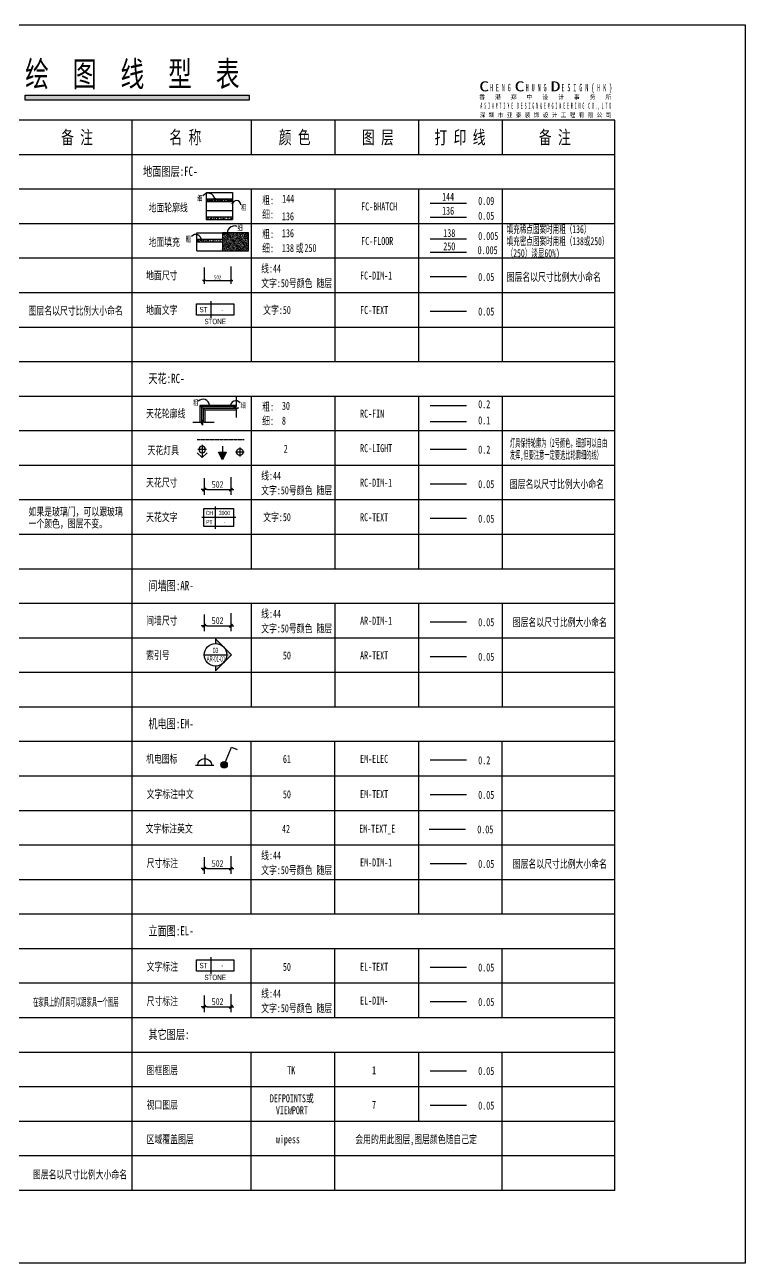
# Model space of a CAD drawing. Header units: millimetres. Extents: x -1238100 to -1214475, y -650400 to -627194.
# Drawn here: x -1227972 to -1214475, y -650400 to -627194 of the extents above; entities that cross this region are included whole.
import ezdxf
from ezdxf.enums import TextEntityAlignment as Align

# ---------------------------------------------------------------- set-up
doc = ezdxf.new("R2010")
doc.units = ezdxf.units.MM
doc.header["$MEASUREMENT"] = 0
doc.header["$PDMODE"] = 35
doc.linetypes.add('M-CENTER', pattern=[1.8, 1.2, -0.2, 0.2, -0.2])
doc.layers.get('0').update_dxf_attribs({"linetype": 'CONTINUOUS'})
doc.layers.get('DEFPOINTS').update_dxf_attribs({"linetype": 'CONTINUOUS'})
for name, color, linetype in [('AR-DIM-1', 50, 'CONTINUOUS'), ('AR-TEXT', 50, 'CONTINUOUS'), ('DIM-1', 44, 'CONTINUOUS'), ('DOOR', 60, 'CONTINUOUS'), ('DS-NOTES', 7, 'CONTINUOUS'), ('EL-DIM-20', 50, 'CONTINUOUS'), ('EL-TEXT', 50, 'CONTINUOUS'), ('EM-DIM-10', 50, 'CONTINUOUS'), ('EM-ELEC', 61, 'CONTINUOUS'), ('EM-TEXT', 50, 'CONTINUOUS'), ('EM-TEXT_E', 42, 'CONTINUOUS'), ('FC-BHATCH', 144, 'CONTINUOUS'), ('FC-DIM-1', 50, 'CONTINUOUS'), ('FC-FLOOR', 138, 'CONTINUOUS'), ('FC-TEXT', 50, 'CONTINUOUS'), ('FF-DIM-10', 44, 'CONTINUOUS'), ('FF-LTG', 22, 'CONTINUOUS'), ('FF-TEXT', 50, 'CONTINUOUS'), ('RC-DIM-1', 50, 'CONTINUOUS'), ('RC-FIN', 30, 'CONTINUOUS'), ('RC-LTG', 2, 'CONTINUOUS'), ('RC-TEXT', 50, 'CONTINUOUS'), ('SBEI', 1, 'CONTINUOUS'), ('TK', 1, 'CONTINUOUS'), ('TK1', 6, 'CONTINUOUS'), ('WINDOW', 14, 'CONTINUOUS'), ('wipess', 250, 'CONTINUOUS')]:
    doc.layers.add(name, color=color, linetype=linetype)
doc.styles.add('ar', font='arial.ttf')
doc.styles.add('Arial', font='arial.ttf')
doc.styles.add('CCD_DIM', font='archs.shx', dxfattribs={"width": 0.8})
doc.styles.add('hb', font='hbsmall.shx', dxfattribs={"width": 0.7})
doc.styles.add('st', font='', dxfattribs={"width": 0.7})
doc.styles.add('宋体', font='')
doc.styles.get('st').set_extended_font_data('SimSun')
doc.styles.get('宋体').set_extended_font_data('SimSun')
doc.dimstyles.new('CCD_DIM_50地面尺寸', dxfattribs={"dimscale": 50, "dimtxt": 2.5, "dimasz": 1, "dimexe": 2, "dimexo": 1.5, "dimgap": 0.6, "dimtad": 1, "dimdec": 0, "dimzin": 12, "dimdsep": 46, "dimtxsty": 'CCD_DIM', "dimblk": 'CCD_Dimension_Tick', "dimcen": 0.125, "dimclrd": 44, "dimclre": 44, "dimclrt": 50, "dimadec": 0, "dimazin": 0, "dimtfac": 1, "dimtdec": 0, "dimtix": 1, "dimtmove": 2, "dimatfit": 3, "dimldrblk": 'CCD_Leader_Dot', "dimfxl": 0, "dimtvp": 1, "dimtolj": 1, "dimtzin": 0, "dimarcsym": 0})
pattern_1 = [(82.5, (-1224567.923, -630842.503), (-28.1403, 26.3585), [0, -30.4, 0, -34, 0, -32.5]), (52.5, (-1224567.923, -630842.503), (-14.8828, 64.9396), [0, -16.4, 0, -27.4, 0, -10.5]), (12.5, (-1224585.318, -630859.898), (43.9606, 44.1206), [0, -10, 0, -36, 0, -47]), (2.5, (-1224585.32, -630859.9), (30.101, 54.9253), [0, -5, 0, -23.6, 0, -27])]

# ---------------------------------------------------------------- blocks, each defined once
blk = doc.blocks.new('PL')
at = {"layer": 'SBEI'}
blk.add_hatch(color=1, dxfattribs=at).paths.add_polyline_path([(-50, 0), (50, 0), (0, -100)])
at = {"layer": 'SBEI', "color": 2}
for points in [[(50, 0), (-50, 0), (0, -100), (50, 0)], [(0, 80), (0, 0)]]:
    blk.add_lwpolyline(points, dxfattribs=at)
blk = doc.blocks.new('L-1')
for p, q in [((0, 86), (-51, 35)), ((0, -49), (0, 86)), ((0, 86), (51, 35))]:
    blk.add_line(p, q)
at = {"color": 8}
blk.add_line((46, 0), (-47, 0), dxfattribs=at)
blk.add_circle((0, 0), 35)
blk = doc.blocks.new('图号索引3')
h = blk.add_hatch(color=50)
h.paths.add_polyline_path([(0, 7.48), (3.56, 3.91, 0.186664), (0, 5.29)])
h.paths.add_polyline_path([(3.91, 3.56), (7.48, 0), (3.91, -3.56, 0.186664), (5.29, 0, 0.186664)])
h.paths.add_polyline_path([(0, -5.29, 0.186664), (3.56, -3.91), (0, -7.48)])
at = {"color": 50}
blk.add_line((-5.29, 0), (5.29, 0), dxfattribs=at)
at = {"color": 150}
blk.add_lwpolyline([(0, -5.29), (0, -7.48), (7.48, 0), (0, 7.48), (0, 5.29)], dxfattribs=at)
blk.add_circle((0, 0), 5.29, dxfattribs=at)
at = {"style": 'ar', "width": 0.680032}
blk.add_attdef('01', text='', height=2.5, dxfattribs=at).set_placement((-1.34, 0.85), (1.3, 0.85), align=Align.FIT)
at = {"style": 'ar', "width": 0.579843, "flags": 8}
blk.add_attdef('AR-01-01', text='', height=2.5, dxfattribs=at).set_placement((-4.16, -3.14), (4.5, -3.14), align=Align.FIT)
blk = doc.blocks.new('QBLOCK2007111416411375')
h = blk.add_hatch(color=256)
edge = h.paths.add_edge_path()
edge.add_arc((-2.25, 1.52), 1, -113.0671, 246.9329)
blk.add_lwpolyline([(-1.33, 1.13), (3.25, -0.82), (2.52, -2.52)])
blk.add_circle((-2.25, 1.52), 1)
blk = doc.blocks.new('SAF')
for p, q in [((69, 0), (-69, 0)), ((52.5, 0), (-52.5, 0)), ((0, 82.7), (0, 0))]:
    blk.add_line(p, q)
at = {"extrusion": (0, 0, -1)}
blk.add_ellipse((0, 0), major_axis=(37.1, 37.1), ratio=1, start_param=3.926991, end_param=7.068583, dxfattribs=at)
blk = doc.blocks.new('FC-')
at = {"color": 50}
blk.add_line((0, -3.12), (0, 3.12), dxfattribs=at)
at = {"color": 150}
blk.add_lwpolyline([(8.48, -2.12), (-5.45, -2.12), (-5.45, 2.12), (8.48, 2.12)], close=True, dxfattribs=at)
at = {"layer": 'FC-TEXT', "style": 'st', "width": 0.7, "flags": 4}
blk.add_attdef('ITEM5', text='', height=2.5, dxfattribs=at).set_placement((-6.48, -1.52), align=Align.RIGHT)
at = {"layer": 'FC-TEXT', "width": 0.7, "flags": 4}
for tag, height, style, p in [('NUM1', 2, 'hb', (-2.86, 0.01)), ('NUM2', 2, 'hb', (4.21, 0.01)), ('NUM4', 2, 'hb', (1.51, -4.45)), ('NUM6', 2.5, 'st', (1.51, -8.45))]:
    blk.add_attdef(tag, text='', height=height, dxfattribs=dict(at, style=style)).set_placement(p, align=Align.MIDDLE)
at = {"layer": 'FC-TEXT', "style": 'st', "width": 0.7, "flags": 4}
blk.add_attdef('NUM3', (9.06, -1.52), '', height=2.5, dxfattribs=at)
blk = doc.blocks.new('CCD_Dimension_Tick')
at = {"color": 0, "linetype": 'ByBlock'}
for p, q in [((-1.09, 0), (0, 0)), ((0, 0), (1.09, 0))]:
    blk.add_line(p, q, dxfattribs=at)
at = {"color": 0, "linetype": 'Continuous', "const_width": 0.608}
blk.add_lwpolyline([(-0.61, -0.61), (0.61, 0.61)], dxfattribs=at)
blk = doc.blocks.new('*D18')
at = {"layer": 'AR-DIM-1', "color": 44, "lineweight": -2}
for p, q in [((-1224612, -638243), (-1224612, -638554)), ((-1224110, -638221), (-1224110, -638554)), ((-1224562, -638454), (-1224160, -638454))]:
    blk.add_line(p, q, dxfattribs=at)
at = {"layer": 'DEFPOINTS', "color": 0}
for p in [(-1224612, -638168), (-1224110, -638146), (-1224110, -638454)]:
    blk.add_point(p, dxfattribs=at)
at = {"layer": 'AR-DIM-1', "color": 44, "lineweight": -2, "xscale": 50, "yscale": 50, "zscale": 50, "rotation": 180}
blk.add_blockref('CCD_Dimension_Tick', (-1224612, -638454), dxfattribs=at)
at = {"layer": 'AR-DIM-1', "color": 44, "lineweight": -2, "xscale": 50, "yscale": 50, "zscale": 50}
blk.add_blockref('CCD_Dimension_Tick', (-1224110, -638454), dxfattribs=at)
at = {"layer": 'AR-DIM-1', "color": 50, "insert": (-1224361, -638359), "char_height": 125, "attachment_point": 5, "style": 'CCD_DIM'}
blk.add_mtext('\\A1;502', dxfattribs=at)
blk = doc.blocks.new('CCD_Leader_Dot')
at = {"color": 0, "linetype": 'ByBlock'}
blk.add_line((-5, 0), (-10, 0), dxfattribs=at)
at = {"color": 0, "linetype": 'ByBlock', "const_width": 5}
blk.add_lwpolyline([(-2.5, 0, 1), (2.5, 0, 1)], format="xyb", close=True, dxfattribs=at)
blk = doc.blocks.new('*D19')
at = {"layer": 'DEFPOINTS', "color": 0}
for p in [(-1224612, -631699), (-1224110, -631677), (-1224110, -631985)]:
    blk.add_point(p, dxfattribs=at)
at = {"layer": 'FC-DIM-1', "color": 44, "lineweight": -2}
for p, q in [((-1224612, -631744), (-1224612, -632045)), ((-1224110, -631722), (-1224110, -632045)), ((-1224582, -631985), (-1224140, -631985))]:
    blk.add_line(p, q, dxfattribs=at)
at = {"layer": 'FC-DIM-1', "color": 44, "lineweight": -2, "xscale": 30, "yscale": 30, "zscale": 30, "rotation": 180}
blk.add_blockref('CCD_Dimension_Tick', (-1224612, -631985), dxfattribs=at)
at = {"layer": 'FC-DIM-1', "color": 44, "lineweight": -2, "xscale": 30, "yscale": 30, "zscale": 30}
blk.add_blockref('CCD_Dimension_Tick', (-1224110, -631985), dxfattribs=at)
at = {"layer": 'FC-DIM-1', "color": 50, "insert": (-1224361, -631927), "char_height": 75, "attachment_point": 5, "style": 'CCD_DIM'}
blk.add_mtext('\\A1;502', dxfattribs=at)
blk = doc.blocks.new('*D20')
at = {"layer": 'DEFPOINTS', "color": 0}
for p in [(-1224612, -635617), (-1224110, -635596), (-1224110, -635903)]:
    blk.add_point(p, dxfattribs=at)
at = {"layer": 'RC-DIM-1', "color": 44, "lineweight": -2}
for p, q in [((-1224612, -635692), (-1224612, -636003)), ((-1224110, -635671), (-1224110, -636003)), ((-1224562, -635903), (-1224160, -635903))]:
    blk.add_line(p, q, dxfattribs=at)
at = {"layer": 'RC-DIM-1', "color": 44, "lineweight": -2, "xscale": 50, "yscale": 50, "zscale": 50, "rotation": 180}
blk.add_blockref('CCD_Dimension_Tick', (-1224612, -635903), dxfattribs=at)
at = {"layer": 'RC-DIM-1', "color": 44, "lineweight": -2, "xscale": 50, "yscale": 50, "zscale": 50}
blk.add_blockref('CCD_Dimension_Tick', (-1224110, -635903), dxfattribs=at)
at = {"layer": 'RC-DIM-1', "color": 50, "insert": (-1224361, -635808), "char_height": 125, "attachment_point": 5, "style": 'CCD_DIM'}
blk.add_mtext('\\A1;502', dxfattribs=at)
blk = doc.blocks.new('RC-')
at = {"color": 50}
for p, q in [((7.96, 0), (-7.96, 0)), ((-1.51, -5.24), (-1.51, 5.24))]:
    blk.add_line(p, q, dxfattribs=at)
at = {"color": 150}
blk.add_lwpolyline([(-6.96, -4.24), (-6.96, 4.24), (6.96, 4.24), (6.96, -4.24)], close=True, dxfattribs=at)
at = {"width": 0.7, "flags": 4}
for tag, height, style, p in [('NUM7', 2.5, 'st', (-8, 0.84)), ('NUM8', 2, 'hb', (-8, -3.39))]:
    blk.add_attdef(tag, text='', height=height, dxfattribs=dict(at, style=style)).set_placement(p, align=Align.RIGHT)
for tag, height, style, p in [('NUM1', 2, 'hb', (-4.37, 2.13)), ('NUM2', 2, 'hb', (2.7, 2.13)), ('NUM3', 2, 'hb', (-4.37, -2.11)), ('NUM9', 2, 'hb', (0, -6.66)), ('NUM4', 2, 'hb', (2.7, -2.11)), ('NUM10', 2.5, 'st', (0, -10.89))]:
    blk.add_attdef(tag, text='', height=height, dxfattribs=dict(at, style=style)).set_placement(p, align=Align.MIDDLE)
for tag, p, height, style in [('NUM5', (7.54, 0.84), 2.5, 'st'), ('NUM6', (7.54, -3.39), 2, 'hb')]:
    blk.add_attdef(tag, p, '', height=height, dxfattribs=dict(at, style=style))
blk = doc.blocks.new('*D22')
at = {"layer": 'DEFPOINTS', "color": 0}
for p in [(-1224612, -642719), (-1224110, -642698), (-1224110, -643005)]:
    blk.add_point(p, dxfattribs=at)
at = {"layer": 'EM-DIM-10', "color": 44, "lineweight": -2}
for p, q in [((-1224612, -642794), (-1224612, -643105)), ((-1224110, -642773), (-1224110, -643105)), ((-1224562, -643005), (-1224160, -643005))]:
    blk.add_line(p, q, dxfattribs=at)
at = {"layer": 'EM-DIM-10', "color": 44, "lineweight": -2, "xscale": 50, "yscale": 50, "zscale": 50, "rotation": 180}
blk.add_blockref('CCD_Dimension_Tick', (-1224612, -643005), dxfattribs=at)
at = {"layer": 'EM-DIM-10', "color": 44, "lineweight": -2, "xscale": 50, "yscale": 50, "zscale": 50}
blk.add_blockref('CCD_Dimension_Tick', (-1224110, -643005), dxfattribs=at)
at = {"layer": 'EM-DIM-10', "color": 50, "insert": (-1224361, -642910), "char_height": 125, "attachment_point": 5, "style": 'CCD_DIM'}
blk.add_mtext('\\A1;502', dxfattribs=at)
blk = doc.blocks.new('*D23')
at = {"layer": 'DEFPOINTS', "color": 0}
for p in [(-1224612, -645307), (-1224110, -645286), (-1224110, -645593)]:
    blk.add_point(p, dxfattribs=at)
at = {"layer": 'EL-DIM-20', "color": 44, "lineweight": -2}
for p, q in [((-1224110, -645361), (-1224110, -645693)), ((-1224612, -645382), (-1224612, -645693)), ((-1224562, -645593), (-1224160, -645593))]:
    blk.add_line(p, q, dxfattribs=at)
at = {"layer": 'EL-DIM-20', "color": 44, "lineweight": -2, "xscale": 50, "yscale": 50, "zscale": 50, "rotation": 180}
blk.add_blockref('CCD_Dimension_Tick', (-1224612, -645593), dxfattribs=at)
at = {"layer": 'EL-DIM-20', "color": 44, "lineweight": -2, "xscale": 50, "yscale": 50, "zscale": 50}
blk.add_blockref('CCD_Dimension_Tick', (-1224110, -645593), dxfattribs=at)
at = {"layer": 'EL-DIM-20', "color": 50, "insert": (-1224361, -645498), "char_height": 125, "attachment_point": 5, "style": 'CCD_DIM'}
blk.add_mtext('\\A1;502', dxfattribs=at)

msp = doc.modelspace()

# ---------------------------------------------------------------- hatches: boundary and pattern name
at = {"layer": 'FC-FLOOR'}
h = msp.add_hatch(dxfattribs=at)
h.set_pattern_fill('AR-SAND', color=136, scale=20, angle=45, style=0)
h.set_pattern_definition(pattern_1)
h.paths.add_polyline_path([(-1224083.5, -630457), (-1224567.9, -630457), (-1224567.9, -630507), (-1224083.5, -630507)])
h = msp.add_hatch(dxfattribs=at)
h.set_pattern_fill('AR-SAND', color=136, scale=20, angle=45, style=0)
h.set_pattern_definition(pattern_1)
h.paths.add_polyline_path([(-1224083.5, -630792.5), (-1224567.9, -630792.5), (-1224567.9, -630842.5), (-1224083.5, -630842.5)])
h = msp.add_hatch(dxfattribs=at)
h.set_pattern_fill('AR-SAND', color=136, scale=20, angle=45, style=0)
h.set_pattern_definition([(82.5, (-1224751.566, -630301.226), (-28.1403, 26.3585), [0, -30.4, 0, -34, 0, -32.5]), (52.5, (-1224751.566, -630301.226), (-14.8828, 64.9396), [0, -16.4, 0, -27.4, 0, -10.5]), (12.5, (-1224768.96, -630318.62), (43.9606, 44.1206), [0, -10, 0, -36, 0, -47]), (2.5, (-1224768.96, -630318.62), (30.1008, 54.9253), [0, -5, 0, -23.6, 0, -27])])
h.paths.add_polyline_path([(-1224267.1, -631209.5), (-1224751.6, -631209.5), (-1224751.6, -631259.5), (-1224267.1, -631259.5)])
h = msp.add_hatch(dxfattribs=at)
h.set_pattern_fill('CONC1', color=138, scale=10, angle=45, style=0)
h.set_pattern_definition([(80, (-1224267.123, -631762.807), (-6.37271, 4.16996), [0, -10]), (45, (-1224267.12, -631762.81), (-20.704, 77.2726), [5, -75]), (105, (-1224267.12, -631762.81), (-77.272, 20.706), [5, -75]), (165, (-1224263.59, -631759.27), (-56.568, -56.5666), [5, -75]), (115, (-1224267.123, -631762.807), (-12.6883, -5.91666), [1.25, -15.9]), (175, (-1224266.239, -631761.923), (-1.48165, -16.9353), [1.25, -14.8])])
h.paths.add_polyline_path([(-1224267.1, -631427.3), (-1223782.7, -631427.3), (-1223782.7, -631091.7), (-1224267.1, -631091.7)])

# ---------------------------------------------------------------- linework, layer by layer
at = {"layer": 'AR-DIM-1'}
msp.add_line((-1220377.7, -638382.2), (-1219699, -638382.2), dxfattribs=at)
at = {"layer": 'AR-TEXT'}
msp.add_line((-1220377.7, -639029.1), (-1219699, -639029.1), dxfattribs=at)
at = {"layer": 'DEFPOINTS', "color": 255}
msp.add_lwpolyline([(-1214475, -627193.7), (-1214475, -650400), (-1238100, -650400), (-1238100, -627193.7)], close=True, dxfattribs=at)
at = {"layer": 'DIM-1'}
for p, q in [((-1224411.9, -630457.6), (-1224418.7, -630443.3)), ((-1224411.9, -630457.6), (-1224400.6, -630439)), ((-1224083.7, -630558.2), (-1224085.7, -630536.6)), ((-1224083.7, -630558.2), (-1224071.2, -630548.3)), ((-1224176.3, -631136.2), (-1224187.6, -631117.6)), ((-1224176.3, -631136.2), (-1224169.4, -631121.8)), ((-1224669.6, -631240), (-1224676.5, -631225.7)), ((-1224669.6, -631240), (-1224658.4, -631221.4)), ((-1224512.6, -634326.7), (-1224519.5, -634312.3)), ((-1224512.6, -634326.7), (-1224501.3, -634308.1)), ((-1224117.7, -634356.8), (-1224129, -634332.5)), ((-1224117.7, -634356.8), (-1224110.8, -634336.8))]:
    msp.add_line(p, q, dxfattribs=at)
for centre, radius, start, end in [((-1224536.7, -630476.8), 126.3, 8.73922, 140.798), ((-1224005.5, -630565.8), 78.5, 359.5774, 174.53989), ((-1224044, -631100), 137.2, 69.20515, 195.31648), ((-1224771, -631226), 102.3, 352.0888, 141.15209), ((-1224633.7, -634331), 121.1, 2.03245, 137.26926), ((-1224016.4, -634342.7), 102.3, 38.84791, 187.9112)]:
    msp.add_arc(centre, radius, start, end, dxfattribs=at)
at = {"layer": 'EL-DIM-20'}
msp.add_line((-1220377.7, -645498.2), (-1219699, -645498.2), dxfattribs=at)
at = {"layer": 'EL-TEXT'}
msp.add_line((-1220377.7, -644851.3), (-1219699, -644851.3), dxfattribs=at)
at = {"layer": 'EM-DIM-10'}
msp.add_line((-1220377.7, -642910.5), (-1219699, -642910.5), dxfattribs=at)
at = {"layer": 'EM-ELEC'}
msp.add_line((-1220377.7, -640969.8), (-1219699, -640969.8), dxfattribs=at)
at = {"layer": 'EM-TEXT'}
msp.add_line((-1220377.7, -641616.7), (-1219699, -641616.7), dxfattribs=at)
at = {"layer": 'EM-TEXT_E'}
msp.add_line((-1220395.2, -642263.6), (-1219716.5, -642263.6), dxfattribs=at)
at = {"layer": 'FC-BHATCH'}
for p, q in [((-1224567.9, -630339.2), (-1224083.5, -630339.2)), ((-1224567.9, -630507), (-1224083.5, -630507)), ((-1224083.5, -630339.2), (-1224083.5, -630842.5)), ((-1224567.9, -630674.7), (-1224083.5, -630674.7)), ((-1220377.7, -630534.7), (-1219699, -630534.7)), ((-1224567.9, -630842.5), (-1224083.5, -630842.5)), ((-1224751.6, -631091.7), (-1224267.1, -631091.7)), ((-1224267.1, -631091.7), (-1224267.1, -631427.3)), ((-1224751.6, -631259.5), (-1224267.1, -631259.5)), ((-1224751.6, -631427.3), (-1223782.7, -631427.3))]:
    msp.add_line(p, q, dxfattribs=at)
at = {"layer": 'FC-BHATCH', "color": 136}
for p, q in [((-1224567.9, -630457), (-1224083.5, -630457)), ((-1224567.9, -630792.5), (-1224083.5, -630792.5)), ((-1224751.6, -631209.5), (-1224267.1, -631209.5))]:
    msp.add_line(p, q, dxfattribs=at)
at = {"layer": 'FC-BHATCH'}
for points in [[(-1224567.9, -630842.5), (-1224567.9, -630339.2), (-1224083.5, -630339.2)], [(-1224751.6, -631427.3), (-1224751.6, -631091.7), (-1224267.1, -631091.7)], [(-1223782.7, -631427.3), (-1223782.7, -631091.7), (-1224267.1, -631091.7)]]:
    msp.add_lwpolyline(points, dxfattribs=at)
at = {"layer": 'FC-DIM-1'}
msp.add_line((-1220377.7, -631913.1), (-1219699, -631913.1), dxfattribs=at)
at = {"layer": 'FC-FLOOR', "color": 136}
msp.add_line((-1220377.7, -630796.3), (-1219699, -630796.3), dxfattribs=at)
at = {"layer": 'FC-FLOOR'}
msp.add_line((-1220377.7, -631202.8), (-1219699, -631202.8), dxfattribs=at)
at = {"layer": 'FC-FLOOR', "color": 250}
msp.add_line((-1220377.7, -631452), (-1219699, -631452), dxfattribs=at)
at = {"layer": 'FC-TEXT'}
msp.add_line((-1220377.7, -632560), (-1219699, -632560), dxfattribs=at)
at = {"layer": 'RC-DIM-1'}
msp.add_line((-1220377.7, -635794.6), (-1219699, -635794.6), dxfattribs=at)
at = {"layer": 'RC-FIN', "color": 8}
for p, q in [((-1224600.3, -634415.9), (-1224690.3, -634325.9)), ((-1220377.7, -634629.6), (-1219699, -634629.6))]:
    msp.add_line(p, q, dxfattribs=at)
at = {"layer": 'RC-FIN'}
msp.add_line((-1220377.7, -634326.7), (-1219699, -634326.7), dxfattribs=at)
for points in [[(-1224013.3, -634325.9), (-1224690.3, -634325.9), (-1224690.3, -634645.3)], [(-1224013.3, -634415.9), (-1224600.3, -634415.9), (-1224600.3, -634645.3)]]:
    msp.add_lwpolyline(points, dxfattribs=at)
at = {"layer": 'RC-FIN', "color": 8}
for points in [[(-1224027.5, -634355.9), (-1224660.3, -634355.9), (-1224660.3, -634657.5)], [(-1223991.5, -634385.9), (-1224630.3, -634385.9), (-1224630.3, -634621.5)]]:
    msp.add_lwpolyline(points, dxfattribs=at)
at = {"layer": 'RC-LTG', "linetype": 'M-CENTER', "ltscale": 2.857143}
msp.add_line((-1224743.7, -634962.3), (-1223862, -634962.3), dxfattribs=at)
at = {"layer": 'RC-LTG', "color": 8}
for p, q in [((-1223944.2, -635115.3), (-1223944.2, -635282)), ((-1224027.6, -635198.6), (-1223860.9, -635198.6))]:
    msp.add_line(p, q, dxfattribs=at)
at = {"layer": 'RC-LTG'}
msp.add_line((-1220377.7, -635147.7), (-1219699, -635147.7), dxfattribs=at)
msp.add_ellipse((-1223944.2, -635198.6), major_axis=(44.2, -44.2), ratio=1, start_param=-0.7853982, end_param=5.4977871, dxfattribs=at)
at = {"layer": 'RC-TEXT'}
msp.add_line((-1220377.7, -636441.5), (-1219699, -636441.5), dxfattribs=at)
at = {"layer": 'TK'}
msp.add_line((-1220377.7, -646792), (-1219699, -646792), dxfattribs=at)
at = {"layer": 'TK1', "color": 136}
for p, q in [((-1216919.4, -628982), (-1235843.3, -628982)), ((-1225966.4, -628982), (-1225966.4, -649036.1)), ((-1223728.9, -628982), (-1223728.9, -629628.9)), ((-1222162.2, -628982), (-1222162.2, -629628.9)), ((-1220595.4, -628982), (-1220595.4, -629628.9)), ((-1219028.6, -628982), (-1219028.6, -629628.9)), ((-1216919.4, -649036.1), (-1216919.4, -628982)), ((-1216919.4, -629628.9), (-1235843.3, -629628.9)), ((-1216919.4, -630275.8), (-1235843.3, -630275.8)), ((-1223728.9, -630275.8), (-1223728.9, -633510.3)), ((-1222162.2, -630275.8), (-1222162.2, -633510.3)), ((-1220595.4, -630275.8), (-1220595.4, -633510.3)), ((-1219028.6, -630275.8), (-1219028.6, -633510.3)), ((-1216919.4, -630922.7), (-1235843.3, -630922.7)), ((-1216919.4, -631569.6), (-1235843.3, -631569.6)), ((-1216919.4, -632216.5), (-1235843.3, -632216.5)), ((-1216919.4, -632863.4), (-1235843.3, -632863.4)), ((-1216919.4, -633510.3), (-1235843.3, -633510.3)), ((-1216919.4, -634157.2), (-1235843.3, -634157.2)), ((-1223728.9, -634157.2), (-1223728.9, -637391.8)), ((-1222162.2, -634157.2), (-1222162.2, -637391.8)), ((-1220595.4, -634157.2), (-1220595.4, -637391.8)), ((-1219028.6, -634157.2), (-1219028.6, -637391.8)), ((-1216919.4, -634804.1), (-1235843.3, -634804.1)), ((-1216919.4, -635451), (-1235843.3, -635451)), ((-1216919.4, -636097.9), (-1235843.3, -636097.9)), ((-1216919.4, -636744.9), (-1235843.3, -636744.9)), ((-1216919.4, -637391.8), (-1235843.3, -637391.8)), ((-1216919.4, -638038.7), (-1235843.3, -638038.7)), ((-1223728.9, -638038.7), (-1223728.9, -639979.4)), ((-1222162.2, -638038.7), (-1222162.2, -639979.4)), ((-1220595.4, -638038.7), (-1220595.4, -639979.4)), ((-1219028.6, -638038.7), (-1219028.6, -639979.4)), ((-1216919.4, -638685.6), (-1235843.3, -638685.6)), ((-1216919.4, -639332.5), (-1235843.3, -639332.5)), ((-1216919.4, -639979.4), (-1235843.3, -639979.4)), ((-1216919.4, -640626.3), (-1235843.3, -640626.3)), ((-1223728.9, -643860.8), (-1223728.9, -640626.3)), ((-1222162.2, -643860.8), (-1222162.2, -640626.3)), ((-1220595.4, -640626.3), (-1220595.4, -643860.8)), ((-1219028.6, -643860.8), (-1219028.6, -640626.3)), ((-1216919.4, -641273.2), (-1235843.3, -641273.2)), ((-1216919.4, -641920.1), (-1235843.3, -641920.1)), ((-1216919.4, -642567), (-1235843.3, -642567)), ((-1216919.4, -643213.9), (-1235843.3, -643213.9)), ((-1216919.4, -643860.8), (-1235843.3, -643860.8)), ((-1216919.4, -644507.7), (-1235843.3, -644507.7)), ((-1223728.9, -645801.6), (-1223728.9, -644507.7)), ((-1222162.2, -645801.6), (-1222162.2, -644507.7)), ((-1220595.4, -644507.7), (-1220595.4, -645801.6)), ((-1219028.6, -645801.6), (-1219028.6, -644507.7)), ((-1216919.4, -645154.7), (-1235843.3, -645154.7)), ((-1216919.4, -645801.6), (-1235843.3, -645801.6)), ((-1216919.4, -646448.5), (-1235843.3, -646448.5)), ((-1216919.4, -646448.5), (-1235843.3, -646448.5)), ((-1223728.9, -649036.1), (-1223728.9, -646448.5)), ((-1222162.2, -649036.1), (-1222162.2, -646448.5)), ((-1220595.4, -646448.5), (-1220595.4, -647742.3)), ((-1219028.6, -649036.1), (-1219028.6, -646448.5)), ((-1216919.4, -647095.4), (-1235843.3, -647095.4)), ((-1216919.4, -647742.3), (-1235843.3, -647742.3)), ((-1216919.4, -648389.2), (-1235843.3, -648389.2)), ((-1216919.4, -649036.1), (-1235843.3, -649036.1))]:
    msp.add_line(p, q, dxfattribs=at)
msp.add_lwpolyline([(-1227966.3, -628512.1), (-1223769.2, -628512.1), (-1223769.2, -628607.5), (-1227966.3, -628607.5)], close=True, dxfattribs=at)
at = {"layer": 'TK1', "color": 8}
msp.add_solid([(-1227966.3, -628512.1), (-1223769.2, -628512.1), (-1227966.3, -628607.5), (-1223769.2, -628607.5)], dxfattribs=at)
at = {"layer": 'WINDOW'}
for points in [[(-1224013.3, -634154), (-1224013.3, -634348), (-1224013.3, -634348.8), (-1224061.3, -634372.8), (-1223965.3, -634372.8), (-1224013.3, -634396.8), (-1224013.3, -634397.6), (-1224013.3, -634555.6)], [(-1224423.6, -634645.3), (-1224617.6, -634645.3), (-1224618.3, -634645.3), (-1224642.3, -634597.3), (-1224642.3, -634693.3), (-1224666.3, -634645.3), (-1224667.1, -634645.3), (-1224825.1, -634645.3)]]:
    msp.add_lwpolyline(points, dxfattribs=at)
at = {"layer": 'wipess', "color": 7}
msp.add_line((-1220377.7, -647438.9), (-1219699, -647438.9), dxfattribs=at)

# ---------------------------------------------------------------- block references
at = {"layer": 'AR-TEXT'}
ref = msp.add_blockref('图号索引3', (-1224397.8, -639001.1), dxfattribs=dict(at, xscale=39.99999999999999, yscale=39.99999999999999, zscale=39.99999999999999))
ref.add_attrib('AR-01-01', 'AR-01-01', dxfattribs={"layer": '0', "height": 100, "style": 'Arial', "width": 0.579843}).set_placement((-1224564.4, -639126.9), (-1224217.7, -639126.9), align=Align.FIT)
ref.add_attrib('01', '03', dxfattribs={"layer": '0', "height": 100, "style": 'Arial', "width": 0.680032}).set_placement((-1224451.5, -638967), (-1224345.8, -638967), align=Align.FIT)
at = {"layer": 'EL-TEXT'}
ref = msp.add_blockref('FC-', (-1224480.7, -644822), dxfattribs=dict(at, xscale=50, yscale=50, zscale=50))
ref.add_attrib('NUM1', 'ST', dxfattribs={"layer": '0', "height": 100, "style": 'hb', "width": 0.7, "flags": 4}).set_placement((-1224623.8, -644821.6), align=Align.MIDDLE)
ref.add_attrib('NUM2', '-', dxfattribs={"layer": '0', "height": 100, "style": 'hb', "width": 0.7, "flags": 4}).set_placement((-1224270.2, -644821.6), align=Align.MIDDLE)
ref.add_attrib('NUM4', 'STONE', dxfattribs={"layer": '0', "height": 100, "style": 'hb', "width": 0.7}).set_placement((-1224405, -645044.6), align=Align.MIDDLE)
at = {"layer": 'EM-ELEC'}
for name, p, xscale, yscale, zscale, rotation in [('SAF', (-1224602, -641074.7), 2.500000000014907, 2.500000000009095, 2.5, 359.9993888056248), ('QBLOCK2007111416411375', (-1224146.7, -640925.1), 59.99999999999943, 59.99999999999943, 59.99999999999943, 90)]:
    msp.add_blockref(name, p, dxfattribs=dict(at, xscale=xscale, yscale=yscale, zscale=zscale, rotation=rotation))
at = {"layer": 'FC-TEXT'}
ref = msp.add_blockref('FC-', (-1224480.7, -632530.8), dxfattribs=dict(at, xscale=50, yscale=50, zscale=50))
ref.add_attrib('NUM1', 'ST', dxfattribs={"layer": '0', "height": 100, "style": 'hb', "width": 0.7, "flags": 4}).set_placement((-1224623.8, -632530.4), align=Align.MIDDLE)
ref.add_attrib('NUM2', '-', dxfattribs={"layer": '0', "height": 100, "style": 'hb', "width": 0.7, "flags": 4}).set_placement((-1224270.2, -632530.4), align=Align.MIDDLE)
ref.add_attrib('NUM4', 'STONE', dxfattribs={"layer": '0', "height": 100, "style": 'hb', "width": 0.7}).set_placement((-1224405, -632753.4), align=Align.MIDDLE)
at = {"layer": 'RC-LTG', "xscale": -1.785714285722406, "yscale": 1.785714285722406, "zscale": 1.785714285714286, "rotation": 180}
msp.add_blockref('L-1', (-1224648.9, -635150.8), dxfattribs=at)
at = {"layer": 'RC-LTG', "extrusion": (0, 0, -1), "xscale": 1.406250000002274, "yscale": 1.406250000002274, "zscale": -1.40625}
msp.add_blockref('PL', (1224269.7, -635203.3), dxfattribs=at)
at = {"layer": 'RC-TEXT'}
ref = msp.add_blockref('RC-', (-1224339.4, -636427), dxfattribs=dict(at, xscale=39.99999999999773, yscale=40.00000000000057, zscale=40))
ref.add_attrib('NUM1', 'CH', dxfattribs={"layer": '0', "height": 80, "style": 'hb', "width": 0.7, "flags": 4}).set_placement((-1224514.4, -636341.9), align=Align.MIDDLE)
ref.add_attrib('NUM2', '3000', dxfattribs={"layer": '0', "height": 80, "style": 'hb', "width": 0.7}).set_placement((-1224231.5, -636341.9), align=Align.MIDDLE)
ref.add_attrib('NUM3', 'PT', dxfattribs={"layer": '0', "height": 80, "style": 'hb', "width": 0.7}).set_placement((-1224514.4, -636511.4), align=Align.MIDDLE)
ref.add_attrib('NUM4', '-', dxfattribs={"layer": '0', "height": 80, "style": 'hb', "width": 0.7}).set_placement((-1224231.5, -636511.4), align=Align.MIDDLE)

# ---------------------------------------------------------------- texts
at = {"layer": 'AR-DIM-1', "color": 44, "style": '宋体', "width": 0.7}
msp.add_text('线:44', height=150, dxfattribs=at).set_placement((-1223544.4, -638305.1))
at = {"layer": 'AR-DIM-1', "style": '宋体', "width": 0.7}
for s, p in [('间墙尺寸', (-1225699, -638435.3)), ('AR-DIM-1', (-1221689.9, -638436.5)), ('0.05', (-1219477, -638463.6)), ('图层名以尺寸比例大小命名', (-1218829.9, -638463.6))]:
    msp.add_text(s, height=150, dxfattribs=at).set_placement(p)
at = {"layer": 'AR-DIM-1', "color": 50, "style": '宋体', "width": 0.7}
msp.add_text('文字:50号颜色 随层', height=150, dxfattribs=at).set_placement((-1223544.4, -638579.9))
at = {"layer": 'AR-TEXT', "style": '宋体', "width": 0.7}
for s, p in [('索引号', (-1225699, -639082.2)), ('50', (-1223135.6, -639086)), ('AR-TEXT', (-1221689.9, -639083.4)), ('0.05', (-1219477, -639110.5))]:
    msp.add_text(s, height=150, dxfattribs=at).set_placement(p)
at = {"layer": 'DIM-1', "style": '宋体', "width": 0.7}
for s, height, p in [('细', 100, (-1224741.5, -630494.8)), ('粗', 100, (-1223919.7, -630664.2)), ('细', 100, (-1223988, -631049.6)), ('粗', 100, (-1224957.5, -631259.6)), ('图层名以尺寸比例大小命名', 150, (-1227901.4, -632627.4)), ('粗', 100, (-1224821.9, -634324.4)), ('细', 100, (-1223929.3, -634376.3))]:
    msp.add_text(s, height=height, dxfattribs=at).set_placement(p)
at = {"layer": 'DOOR', "style": '宋体', "width": 0.7}
for s, p in [('如果是玻璃门，可以跟玻璃', (-1227901.4, -636391.9)), ('一个颜色，图层不变。', (-1227901.4, -636615.2))]:
    msp.add_text(s, height=150, dxfattribs=at).set_placement(p)
at = {"layer": 'DS-NOTES', "style": '宋体', "width": 0.7}
for s, p in [('地面图层:FC-', (-1225755.5, -630027)), ('天花:RC-', (-1225656.2, -633908.4)), ('间墙图:AR-', (-1225656.2, -637789.8)), ('机电图:EM-', (-1225656.2, -640377.5)), ('立面图:EL-', (-1225656.2, -644258.9)), ('其它图层:', (-1225656.2, -646199.6))]:
    msp.add_text(s, height=175, dxfattribs=at).set_placement(p)
at = {"layer": 'EL-DIM-20', "color": 44, "style": '宋体', "width": 0.7}
msp.add_text('线:44', height=150, dxfattribs=at).set_placement((-1223544.4, -645421.1))
at = {"layer": 'EL-DIM-20', "style": '宋体', "width": 0.7}
for s, p in [('尺寸标注', (-1225689.9, -645565.3)), ('文字:50号颜色 随层', (-1223544.4, -645695.9)), ('EL-DIM-', (-1221689.9, -645552.5)), ('0.05', (-1219477, -645579.6))]:
    msp.add_text(s, height=150, dxfattribs=at).set_placement(p)
at = {"layer": 'EL-TEXT', "style": '宋体', "width": 0.7}
for s, p in [('文字标注', (-1225689.9, -644918.4)), ('50', (-1223135.6, -644922.2)), ('EL-TEXT', (-1221689.9, -644919.7)), ('0.05', (-1219477, -644932.7))]:
    msp.add_text(s, height=150, dxfattribs=at).set_placement(p)
at = {"layer": 'EM-DIM-10', "style": '宋体', "width": 0.7}
for s, p in [('尺寸标注', (-1225689.9, -642977.7)), ('EM-DIM-1', (-1221689.9, -642964.9)), ('文字:50号颜色 随层', (-1223544.4, -643108.3)), ('0.05', (-1219477, -642992)), ('图层名以尺寸比例大小命名', (-1218829.9, -642992))]:
    msp.add_text(s, height=150, dxfattribs=at).set_placement(p)
at = {"layer": 'EM-DIM-10', "color": 44, "style": '宋体', "width": 0.7}
msp.add_text('线:44', height=150, dxfattribs=at).set_placement((-1223544.4, -642833.5))
at = {"layer": 'EM-ELEC', "style": '宋体', "width": 0.7}
for s, p in [('机电图标', (-1225699, -641022.9)), ('61', (-1223135.6, -641026.7)), ('EM-ELEC', (-1221689.9, -641024.2)), ('0.2', (-1219477, -641051.3))]:
    msp.add_text(s, height=150, dxfattribs=at).set_placement(p)
at = {"layer": 'EM-TEXT', "style": '宋体', "width": 0.7}
for s, p in [('文字标注中文', (-1225689.9, -641683.9)), ('50', (-1223135.6, -641687.7)), ('EM-TEXT', (-1221689.9, -641685.1)), ('0.05', (-1219477, -641698.2))]:
    msp.add_text(s, height=150, dxfattribs=at).set_placement(p)
at = {"layer": 'EM-TEXT_E', "style": '宋体', "width": 0.7}
for s, p in [('文字标注英文', (-1225707.3, -642330.8)), ('42', (-1223153, -642334.6)), ('EM-TEXT_E', (-1221707.4, -642332)), ('0.05', (-1219494.4, -642345.1))]:
    msp.add_text(s, height=150, dxfattribs=at).set_placement(p)
at = {"layer": 'FC-BHATCH', "style": '宋体', "width": 0.7}
for s, p in [('144', (-1223151, -630529)), ('144', (-1220154.2, -630491.3)), ('0.09', (-1219477, -630568.3)), ('地面轮廓线', (-1225653.4, -630693.6)), ('FC-BHATCH', (-1221669.2, -630673.6))]:
    msp.add_text(s, height=150, dxfattribs=at).set_placement(p)
at = {"layer": 'FC-DIM-1', "color": 44, "style": '宋体', "width": 0.7}
msp.add_text('线:44', height=150, dxfattribs=at).set_placement((-1223544.4, -631836))
at = {"layer": 'FC-DIM-1', "style": '宋体', "width": 0.7}
for s, p in [('地面尺寸', (-1225699, -631966.2)), ('FC-DIM-1', (-1221689.9, -631967.5)), ('0.05', (-1219477, -631994.6)), ('图层名以尺寸比例大小命名', (-1218944, -631994.6)), ('文字:50号颜色 随层', (-1223544.4, -632110.9))]:
    msp.add_text(s, height=150, dxfattribs=at).set_placement(p)
at = {"layer": 'FC-FLOOR', "style": '宋体'}
for s, width, p in [('粗:', 0.7, (-1223524.9, -630556.1)), ('填充稀点图案时用粗（136）', 0.585931, (-1218944, -631098.4)), ('地面填充', 0.7, (-1225653.4, -631340.5)), ('FC-FLOOR', 0.7, (-1221669.2, -631320.6)), ('138', 0.7, (-1220131.6, -631170.9)), ('0.005', 0.7, (-1219477, -631226.6)), ('填充密点图案时用粗（138或250）', 0.585931, (-1218944, -631323.4)), ('细:', 0.7, (-1223525.4, -631455.4)), ('138', 0.7, (-1223154.3, -631452)), ('或', 0.7, (-1222896.3, -631455.4)), ('（250）淡显60%%%)', 0.585931, (-1218944, -631547.6))]:
    msp.add_text(s, height=150, dxfattribs=dict(at, width=width)).set_placement(p)
at = {"layer": 'FC-FLOOR', "color": 136, "style": '宋体', "width": 0.7}
for s, p in [('细:', (-1223525.4, -630820.7)), ('136', (-1223154.3, -630857)), ('136', (-1220154.2, -630752.8)), ('0.05', (-1219477, -630847.2)), ('粗:', (-1223524.9, -631190.9)), ('136', (-1223154.3, -631173.9))]:
    msp.add_text(s, height=150, dxfattribs=at).set_placement(p)
at = {"layer": 'FC-FLOOR', "color": 250, "style": '宋体', "width": 0.7}
for s, p in [('250', (-1222732.6, -631452)), ('250', (-1220131.6, -631420.1)), ('0.005', (-1219488.2, -631491.5))]:
    msp.add_text(s, height=150, dxfattribs=at).set_placement(p)
at = {"layer": 'FC-TEXT', "style": '宋体', "width": 0.7}
for s, p in [('地面文字', (-1225699, -632613.1)), ('文字:50', (-1223506.9, -632613.1)), ('FC-TEXT', (-1221689.9, -632614.4)), ('0.05', (-1219477, -632641.5))]:
    msp.add_text(s, height=150, dxfattribs=at).set_placement(p)
at = {"layer": 'FF-DIM-10', "style": '宋体', "width": 0.7}
msp.add_text('图层名以尺寸比例大小命名', height=150, dxfattribs=at).set_placement((-1227819.1, -648814.2))
at = {"layer": 'FF-LTG', "style": '宋体', "width": 0.477244}
msp.add_text('在家具上的灯具可以跟家具一个图层', height=150, dxfattribs=at).set_placement((-1227819.1, -645579.6))
at = {"layer": 'FF-TEXT', "style": '宋体', "width": 0.7}
for s, height, p in [('绘  图  线  型  表', 468, (-1227965.7, -628349.3)), ('备 注', 250, (-1227291.4, -629427.9)), ('名 称', 250, (-1225262.3, -629427.9)), ('颜 色', 250, (-1223214.1, -629427.9)), ('图 层', 250, (-1221654.8, -629427.9)), ('打 印 线', 250, (-1220295.9, -629427.9)), ('备 注', 250, (-1218341.4, -629427.9))]:
    msp.add_text(s, height=height, dxfattribs=at).set_placement(p)
at = {"layer": 'RC-DIM-1', "color": 44, "style": '宋体', "width": 0.7}
msp.add_text('线:44', height=150, dxfattribs=at).set_placement((-1223544.4, -635717.5))
at = {"layer": 'RC-DIM-1', "style": '宋体', "width": 0.7}
for s, p in [('天花尺寸', (-1225699, -635847.7)), ('RC-DIM-1', (-1221689.9, -635848.9)), ('0.05', (-1219477, -635876)), ('图层名以尺寸比例大小命名', (-1218884.9, -635876))]:
    msp.add_text(s, height=150, dxfattribs=at).set_placement(p)
at = {"layer": 'RC-DIM-1', "color": 50, "style": '宋体', "width": 0.7}
msp.add_text('文字:50号颜色 随层', height=150, dxfattribs=at).set_placement((-1223544.4, -635992.3))
at = {"layer": 'RC-FIN', "style": '宋体', "width": 0.7}
for s, p in [('天花轮廓线', (-1225699, -634553.8)), ('粗:', (-1223524.9, -634425.4)), ('30', (-1223154.3, -634408.4)), ('RC-FIN', (-1221689.9, -634555.1)), ('0.2', (-1219477, -634378.1))]:
    msp.add_text(s, height=150, dxfattribs=at).set_placement(p)
at = {"layer": 'RC-FIN', "color": 8, "style": '宋体', "width": 0.7}
for s, p in [('细:', (-1223525.4, -634689.9)), ('8', (-1223154.3, -634686.6)), ('0.1', (-1219477, -634681))]:
    msp.add_text(s, height=150, dxfattribs=at).set_placement(p)
at = {"layer": 'RC-LTG', "style": '宋体'}
for s, width, p in [('天花灯具', 0.7, (-1225672.1, -635242.8)), ('2', 0.7, (-1223120.7, -635214.1)), ('RC-LIGHT', 0.7, (-1221689.9, -635202)), ('0.2', 0.7, (-1219477, -635229.1)), ('发挥,但要注意一定要选比轮廓细的线）', 0.467179, (-1218884.9, -635329.3)), ('灯具保持轮廓为（2号颜色，细部可以自由', 0.467179, (-1218884.9, -635104.3))]:
    msp.add_text(s, height=150, dxfattribs=dict(at, width=width)).set_placement(p)
at = {"layer": 'RC-TEXT', "style": '宋体', "width": 0.7}
for s, p in [('天花文字', (-1225699, -636494.6)), ('文字:50', (-1223506.9, -636494.6)), ('RC-TEXT', (-1221689.9, -636495.8)), ('0.05', (-1219477, -636522.9))]:
    msp.add_text(s, height=150, dxfattribs=at).set_placement(p)
at = {"layer": 'TK', "color": 6, "style": '宋体'}
for s, height, width, p, p2 in [('C', 187.5, 1.417531, (-1219460.3, -628441.4), (-1219271.3, -628441.4)), (' H E N G     H U N G     E S I G N ( H K )', 140.626, 0.558326, (-1219314, -628441.4), (-1216969, -628441.4)), ('C', 187.5, 1.417531, (-1218797.2, -628441.4), (-1218608.2, -628441.4)), ('D', 187.5, 1.417531, (-1218122.5, -628441.4), (-1217933.5, -628441.4)), ('香   港   郑   中   设   计   事   务   所', 84.375, 0.982465, (-1219459.6, -628590.7), (-1216983.8, -628590.7)), ('A S I A N T I M E  D E S I G N & E N G I N E E R I N G  C O ., L T D', 112.501, 0.450962, (-1219437, -628766.5), (-1216983.8, -628766.5)), ('深 圳 市 亚 泰 装 饰 设 计 工 程 有 限 公 司', 84.375, 0.933075, (-1219447.1, -628926.1), (-1216983.8, -628926.1))]:
    msp.add_text(s, height=height, dxfattribs=dict(at, width=width)).set_placement(p, p2, align=Align.FIT)
at = {"layer": 'TK', "style": '宋体', "width": 0.7}
for s, p in [('图框图层', (-1225689.9, -646859.1)), ('TK', (-1223055.7, -646859.1)), ('1', (-1221466.7, -646859.1)), ('0.05', (-1219477, -646873.4))]:
    msp.add_text(s, height=150, dxfattribs=at).set_placement(p)
at = {"layer": 'wipess', "color": 7, "style": '宋体', "width": 0.7}
for s, p in [('DEFPOINTS或', (-1223380.6, -647385.3)), ('视口图层', (-1225689.9, -647506)), ('VIEWPORT', (-1223268, -647607.8)), ('7', (-1221466.7, -647506)), ('0.05', (-1219477, -647520.3))]:
    msp.add_text(s, height=150, dxfattribs=at).set_placement(p)
at = {"layer": 'wipess', "style": '宋体', "width": 0.7}
for s, p in [('区域覆盖图层', (-1225689.9, -648153)), ('wipess', (-1223268, -648153)), ('会用的用此图层,图层颜色随自己定', (-1221780.5, -648153))]:
    msp.add_text(s, height=150, dxfattribs=at).set_placement(p)

# ---------------------------------------------------------------- dimensions: what is measured, and where the dimension line sits
at = {"layer": 'AR-DIM-1'}
dim = msp.add_linear_dim(base=(-1224110.2, -638453.6), p1=(-1224612.2, -638167.6), p2=(-1224110.2, -638146.5), dimstyle='CCD_DIM_50地面尺寸', dxfattribs=at)
dim.commit()
dim.dimension.update_dxf_attribs({"geometry": '*D18', "text_midpoint": (-1224361.2, -638358.5)})
at = {"layer": 'EL-DIM-20'}
dim = msp.add_linear_dim(base=(-1224110.2, -645593), p1=(-1224612.2, -645307), p2=(-1224110.2, -645285.8), dimstyle='CCD_DIM_50地面尺寸', dxfattribs=at)
dim.commit()
dim.dimension.update_dxf_attribs({"geometry": '*D23', "text_midpoint": (-1224361.2, -645497.8)})
at = {"layer": 'EM-DIM-10'}
dim = msp.add_linear_dim(base=(-1224110.2, -643005.3), p1=(-1224612.2, -642719.3), p2=(-1224110.2, -642698.2), dimstyle='CCD_DIM_50地面尺寸', dxfattribs=at)
dim.commit()
dim.dimension.update_dxf_attribs({"geometry": '*D22', "text_midpoint": (-1224361.2, -642910.2)})
at = {"layer": 'FC-DIM-1'}
dim = msp.add_linear_dim(base=(-1224110.2, -631984.5), p1=(-1224612.2, -631698.5), p2=(-1224110.2, -631677.4), dimstyle='CCD_DIM_50地面尺寸', override={"dimscale": 30}, dxfattribs=at)
dim.commit()
dim.dimension.update_dxf_attribs({"geometry": '*D19', "text_midpoint": (-1224361.2, -631927.5)})
at = {"layer": 'RC-DIM-1'}
dim = msp.add_linear_dim(base=(-1224110.2, -635903.4), p1=(-1224612.2, -635617.4), p2=(-1224110.2, -635596.3), dimstyle='CCD_DIM_50地面尺寸', dxfattribs=at)
dim.commit()
dim.dimension.update_dxf_attribs({"geometry": '*D20', "text_midpoint": (-1224361.2, -635808.3)})

doc.saveas('drawing.dxf')
